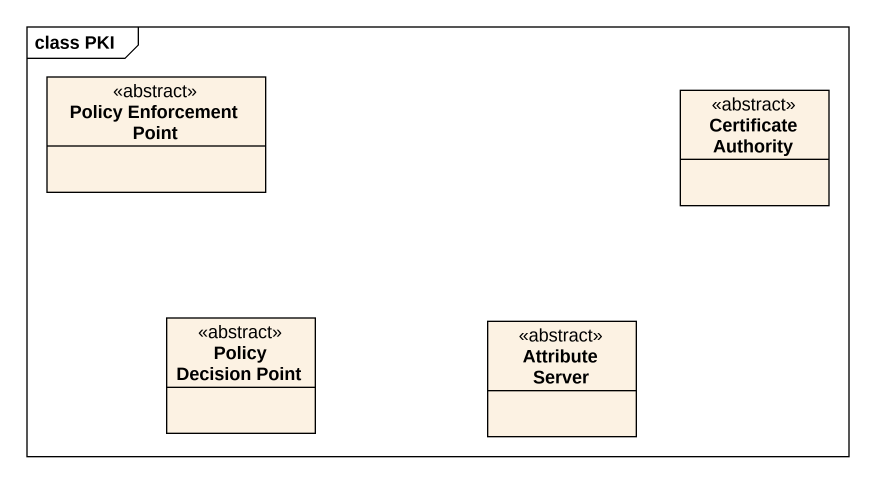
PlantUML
@startuml
mainframe class PKI
hide circle
hide empty members
class "Policy Enforcement Point" as Policy_Enforcement_Point <<abstract>>
class "Certificate Authority" as Certificate_Authority <<abstract>>
class "Policy Decision Point" as Policy_Decision_Point <<abstract>>
class "Attribute Server" as Attribute_Server <<abstract>>
@enduml
